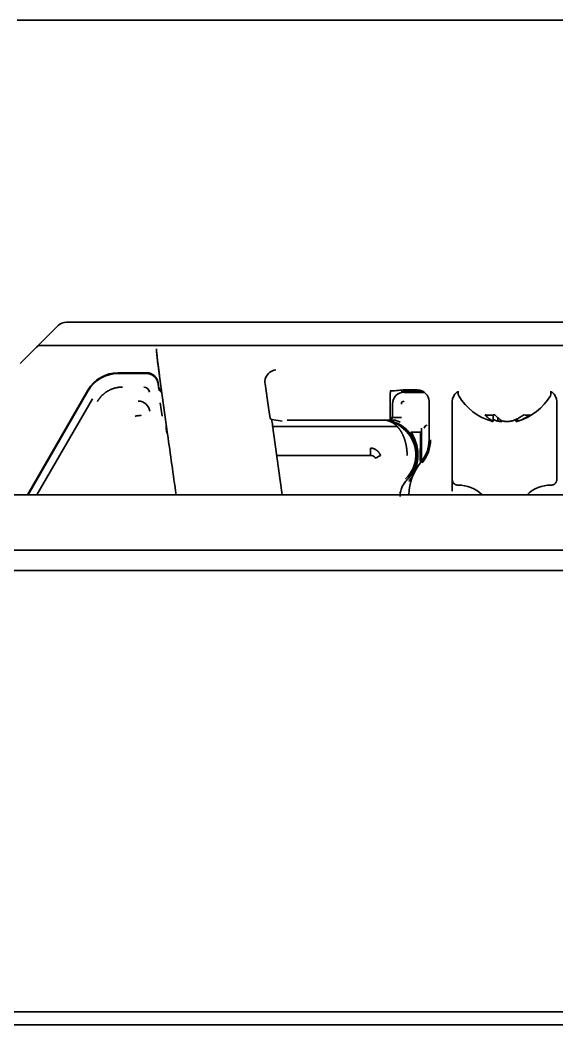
# Model space of a CAD drawing. Header units: inches. Extents: x 786 to 5755, y -850 to 3635.
# Drawn here: x 3594 to 3640.2, y 3464.8 to 3551.3 of the extents above; entities that cross this region are included whole.
import ezdxf

# ---------------------------------------------------------------- set-up
doc = ezdxf.new("R2010")
doc.units = ezdxf.units.IN
doc.layers.add('1', color=7, linetype='Continuous', true_color=0xffffff)
doc.layers.add('4', color=7, linetype='Continuous', true_color=0xffffff)

msp = doc.modelspace()

# ---------------------------------------------------------------- linework, layer by layer
at = {"layer": '1', "color": 7, "linetype": 'Continuous', "lineweight": 35}
for p, q in [((3593.788, 3551.317), (4057.692, 3551.317)), ((3594.033, 3521.744), (3597.313, 3525.024)), ((4053.46, 3525.317), (3598.02, 3525.317)), ((3595.608, 3523.317), (4055.871, 3523.317)), ((3604.926, 3520.965), (3602.471, 3520.965)), ((3604.926, 3520.884), (3602.471, 3520.884)), ((3606.027, 3520.679), (3606.73, 3515.672)), ((3599.874, 3519.466), (3594.676, 3510.462)), ((3605.916, 3520.104), (3605.959, 3519.795)), ((3605.916, 3520.023), (3605.959, 3519.714)), ((3615.413, 3517.958), (3615.124, 3520.015)), ((3626.581, 3519.425), (3626.715, 3519.47)), ((3627.214, 3519.478), (3628.24, 3519.478)), ((3599.874, 3519.385), (3594.723, 3510.461)), ((3625.933, 3519.417), (3626.082, 3519.417)), ((3627.089, 3519.365), (3628.703, 3519.365)), ((3627.089, 3519.284), (3628.833, 3519.284)), ((3631.647, 3519.284), (3631.74, 3519.284)), ((3631.74, 3519.384), (3631.74, 3519.184)), ((3639.74, 3519.184), (3639.74, 3519.384)), ((3639.74, 3519.284), (3639.832, 3519.284)), ((3606.258, 3517.21), (3606.095, 3518.376)), ((3625.89, 3518.434), (3625.89, 3516.889)), ((3626.09, 3517.133), (3626.09, 3518.284)), ((3629.24, 3515.189), (3629.24, 3518.478)), ((3631.24, 3511.784), (3631.24, 3518.478)), ((3640.24, 3518.478), (3640.24, 3511.784)), ((3615.699, 3516.943), (3615.606, 3516.958)), ((3615.699, 3516.943), (3616.582, 3516.801)), ((3625.84, 3516.884), (3617.012, 3516.884)), ((3634.774, 3516.788), (3634.774, 3517.328)), ((3635.176, 3516.788), (3635.176, 3517.125)), ((3636.705, 3516.788), (3636.705, 3516.952)), ((3636.85, 3516.788), (3636.85, 3517.012)), ((3606.596, 3516.348), (3606.636, 3516.348)), ((3615.774, 3516.348), (3626.499, 3516.348)), ((3628.581, 3513.314), (3628.581, 3516.192)), ((3616.599, 3510.461), (3615.847, 3515.81)), ((3456.24, 3465.951), (4195.24, 3465.951)), ((4189.24, 3464.823), (3461.74, 3464.823))]:
    msp.add_line(p, q, dxfattribs=at)
for centre, radius, start, end in [((3598.02, 3524.317), 1, 90.00022, 135), ((3596.154, 3522.451), 1, 119.98898, 135), ((3632.14, 3519.184), 0.4, 180, 210.30118), ((3635.939, 3521.404), 4.8, 210.30118, 254.48695), ((3635.541, 3521.404), 4.8, 286.27621, 329.69882), ((3639.34, 3519.184), 0.4, 329.69882, 0), ((3625.24, 3513.884), 3, 41.05936, 61.65334), ((3625.24, 3513.884), 3, 318.94064, 41.05936), ((3626.24, 3515.189), 3, 320.73197, 0), ((3626.24, 3515.189), 3.127, 320.73197, 0), ((3632.24, 3510.284), 4.75, 140.73197, 177.85653), ((3625.24, 3513.884), 3, 314.42664, 318.94064), ((3631.74, 3508.284), 3, 46.54238, 90.00093), ((3639.74, 3508.284), 3, 89.99906, 133.45762)]:
    msp.add_arc(centre, radius, start, end, dxfattribs=at)
for centre, major_axis, ratio, start_param, end_param in [((3606.107, 3520.679), (0.317, -2.25), 0.03458, 3.136727, 4.707523), ((3606.107, 3520.76), (0.317, -2.25), 0.03458, 3.136727, 4.707523), ((3616.055, 3520.204), (-0.353, -0.945), 0.923303, 3.526353, 5.044789), ((3602.473, 3517.963), (1.501, -2.6), 0.999188, 2.618346, 3.66484), ((3602.473, 3517.882), (1.501, -2.6), 0.999188, 2.618346, 3.66484), ((3604.925, 3519.964), (0.342, 0.94), 0.99931, 5.201587, 6.632249), ((3604.925, 3519.883), (0.342, 0.94), 0.99931, 5.201587, 6.632249), ((3606.454, 3519.865), (0.171, 0.47), 0.99931, 2.059994, 2.961736), ((3606.454, 3519.784), (0.171, 0.47), 0.99931, 2.059994, 2.990215), ((3616.116, 3520.151), (-0.757, 0.658), 0.996825, 0.6648, 0.853636), ((3625.942, 3518.434), (0, -1), 0.052408, 3.159046, 4.712389), ((3627.214, 3519.469), (0.5, 0), 0.017455, 1.570796, 3.089233), ((3628.24, 3518.478), (0.447, 0.895), 0.99981, 5.176082, 6.746726), ((3626.082, 3519.426), (0.5, 0), 0.017455, 4.712389, 6.230825), ((3627.09, 3518.283), (0.708, -0.708), 0.998783, 2.356803, 3.926382), ((3632.24, 3518.478), (0.447, -0.895), 0.99981, 3.312346, 4.248696), ((3639.24, 3518.478), (-0.447, -0.895), 0.99981, 2.03449, 2.970839), ((3615.466, 3517.958), (0.141, -1), 0.051895, 4.705076, 6.267145), ((3616.006, 3515.81), (0.423, -3), 0.051895, 4.31774, 4.705076), ((3625.84, 3517.134), (-0.177, 0.177), 0.998783, 2.356803, 3.926382), ((3625.84, 3517.215), (-0.177, 0.177), 0.998783, 2.557464, 3.926382), ((3637.665, 3521.086), (0, 3.78), 0.546944, 3.008877, 3.141532), ((3637.665, 3521.086), (0, 3.78), 0.546944, 3.141653, 3.274309), ((3610.231, 3515.672), (13.966, -99.249), 0.03458, 4.707523, 4.760049), ((3631.727, 3511.757), (0.447, -0.223), 0.999809, 3.604523, 4.448847)]:
    msp.add_ellipse(centre, major_axis=major_axis, ratio=ratio, start_param=start_param, end_param=end_param, dxfattribs=at)
for points, knots in [([(3625.571, 3516.865), (3625.595, 3516.865), (3625.618, 3516.863), (3625.666, 3516.859), (3625.689, 3516.855), (3625.713, 3516.852)], [0, 0, 0, 0, 0.5, 0.5, 1, 1, 1, 1]), ([(3635.176, 3516.788), (3635.131, 3516.802), (3635.04, 3516.831), (3634.905, 3516.882), (3634.816, 3516.92), (3634.771, 3516.94), (3634.77, 3516.94)], [0, 0, 0, 0, 0.331647, 0.663295, 0.994942, 1, 1, 1, 1]), ([(3634.9, 3517.339), (3635.011, 3517.214), (3635.126, 3517.106), (3635.304, 3516.968), (3635.364, 3516.927), (3635.486, 3516.851), (3635.548, 3516.817), (3635.611, 3516.788)], [0, 0, 0, 0, 0.5, 0.5, 0.75, 0.75, 1, 1, 1, 1]), ([(3637.939, 3517.339), (3637.769, 3517.214), (3637.593, 3517.106), (3637.321, 3516.968), (3637.229, 3516.927), (3637.042, 3516.851), (3636.947, 3516.817), (3636.85, 3516.788)], [0, 0, 0, 0, 0.5, 0.5, 0.75, 0.75, 1, 1, 1, 1]), ([(3626.664, 3516.524), (3626.626, 3516.544), (3626.588, 3516.564), (3626.513, 3516.601), (3626.475, 3516.618), (3626.419, 3516.643), (3626.401, 3516.651), (3626.364, 3516.666), (3626.31, 3516.688), (3626.259, 3516.707), (3626.208, 3516.725), (3626.192, 3516.73), (3626.16, 3516.741), (3626.144, 3516.746), (3626.098, 3516.761), (3626.068, 3516.77), (3626.024, 3516.782), (3626.01, 3516.786), (3625.981, 3516.794), (3625.967, 3516.798), (3625.938, 3516.805), (3625.923, 3516.809), (3625.9, 3516.814), (3625.892, 3516.816), (3625.876, 3516.82), (3625.867, 3516.822), (3625.858, 3516.824)], [0, 0, 0, 0, 0.125, 0.125, 0.25, 0.25, 0.3125, 0.3125, 0.375, 0.5, 0.5, 0.5625, 0.5625, 0.625, 0.625, 0.75, 0.75, 0.8125, 0.8125, 0.875, 0.875, 0.9375, 0.9375, 0.96875, 0.96875, 1, 1, 1, 1]), ([(3634.656, 3516.778), (3634.661, 3516.777), (3634.673, 3516.774), (3634.691, 3516.772), (3634.712, 3516.772), (3634.733, 3516.774), (3634.754, 3516.78), (3634.767, 3516.785), (3634.774, 3516.788)], [0, 0, 0, 0, 0.123038, 0.29843, 0.473823, 0.649215, 0.824608, 1, 1, 1, 1]), ([(3635.54, 3516.772), (3635.514, 3516.772), (3635.456, 3516.772), (3635.367, 3516.775), (3635.272, 3516.78), (3635.208, 3516.785), (3635.176, 3516.788)], [0, 0, 0, 0, 0.207908, 0.471938, 0.735969, 1, 1, 1, 1]), ([(3628.501, 3515.854), (3628.501, 3515.771), (3628.501, 3515.689), (3628.501, 3515.525), (3628.5, 3515.444), (3628.499, 3515.282), (3628.499, 3515.201), (3628.497, 3515.04), (3628.497, 3514.96), (3628.495, 3514.8), (3628.494, 3514.72), (3628.493, 3514.56), (3628.492, 3514.48), (3628.491, 3514.318), (3628.491, 3514.237), (3628.49, 3514.074), (3628.49, 3513.992), (3628.489, 3513.867), (3628.49, 3513.825), (3628.49, 3513.762), (3628.49, 3513.741), (3628.49, 3513.698), (3628.49, 3513.677), (3628.49, 3513.571), (3628.491, 3513.488), (3628.492, 3513.364), (3628.492, 3513.323), (3628.492, 3513.282)], [0, 0, 0, 0, 0.095277, 0.095277, 0.190553, 0.190553, 0.28583, 0.28583, 0.381107, 0.381107, 0.476383, 0.476383, 0.57166, 0.57166, 0.666937, 0.666937, 0.762213, 0.762213, 0.809852, 0.809852, 0.833671, 0.833671, 0.85749, 0.85749, 0.952767, 0.952767, 1, 1, 1, 1]), ([(3627.34, 3511.741), (3627.292, 3511.694), (3627.202, 3511.597), (3627.083, 3511.439), (3627.015, 3511.327), (3626.952, 3511.211), (3626.923, 3511.151), (3626.845, 3510.966), (3626.806, 3510.839), (3626.767, 3510.645), (3626.757, 3510.58), (3626.747, 3510.48), (3626.744, 3510.447), (3626.741, 3510.38), (3626.74, 3510.346), (3626.74, 3510.313)], [0, 0, 0, 0, 0.125, 0.25, 0.375, 0.375, 0.5, 0.5, 0.75, 0.75, 0.875, 0.875, 0.9375, 0.9375, 1, 1, 1, 1]), ([(3631.218, 3510.757), (3631.218, 3510.823), (3631.218, 3510.887), (3631.218, 3510.967), (3631.218, 3510.983), (3631.218, 3511.015), (3631.218, 3511.061), (3631.219, 3511.137), (3631.219, 3511.196), (3631.219, 3511.239), (3631.219, 3511.253), (3631.219, 3511.281), (3631.219, 3511.295), (3631.22, 3511.362), (3631.22, 3511.412), (3631.221, 3511.481), (3631.221, 3511.503), (3631.221, 3511.545), (3631.222, 3511.565), (3631.222, 3511.62), (3631.223, 3511.651), (3631.224, 3511.689), (3631.224, 3511.7), (3631.224, 3511.72), (3631.225, 3511.728), (3631.226, 3511.749), (3631.226, 3511.756), (3631.227, 3511.757)], [0, 0, 0, 0, 0.125, 0.125, 0.15625, 0.15625, 0.1875, 0.25, 0.3125, 0.3125, 0.34375, 0.34375, 0.375, 0.375, 0.5, 0.5, 0.5625, 0.5625, 0.625, 0.625, 0.75, 0.75, 0.8125, 0.8125, 0.875, 0.875, 1, 1, 1, 1]), ([(3631.24, 3511.784), (3631.24, 3511.751), (3631.243, 3511.718), (3631.253, 3511.67), (3631.257, 3511.654), (3631.266, 3511.623), (3631.272, 3511.607), (3631.29, 3511.562), (3631.306, 3511.533), (3631.333, 3511.493), (3631.343, 3511.479), (3631.364, 3511.454), (3631.375, 3511.442), (3631.409, 3511.407), (3631.434, 3511.386), (3631.475, 3511.359), (3631.489, 3511.351), (3631.518, 3511.335), (3631.548, 3511.321), (3631.578, 3511.31), (3631.61, 3511.301), (3631.626, 3511.297), (3631.674, 3511.287), (3631.707, 3511.284), (3631.74, 3511.284)], [0, 0, 0, 0, 0.125, 0.125, 0.1875, 0.1875, 0.25, 0.25, 0.375, 0.375, 0.4375, 0.4375, 0.5, 0.5, 0.625, 0.625, 0.6875, 0.6875, 0.75, 0.8125, 0.8125, 0.875, 0.875, 1, 1, 1, 1]), ([(3639.74, 3511.284), (3639.773, 3511.284), (3639.805, 3511.287), (3639.853, 3511.296), (3639.869, 3511.3), (3639.9, 3511.31), (3639.916, 3511.315), (3639.961, 3511.334), (3639.99, 3511.35), (3640.031, 3511.377), (3640.044, 3511.387), (3640.07, 3511.407), (3640.082, 3511.418), (3640.116, 3511.453), (3640.137, 3511.478), (3640.164, 3511.519), (3640.173, 3511.533), (3640.188, 3511.562), (3640.202, 3511.592), (3640.213, 3511.622), (3640.223, 3511.654), (3640.227, 3511.67), (3640.237, 3511.718), (3640.24, 3511.751), (3640.24, 3511.784)], [0, 0, 0, 0, 0.125, 0.125, 0.1875, 0.1875, 0.25, 0.25, 0.375, 0.375, 0.4375, 0.4375, 0.5, 0.5, 0.625, 0.625, 0.6875, 0.6875, 0.75, 0.8125, 0.8125, 0.875, 0.875, 1, 1, 1, 1])]:
    msp.add_open_spline(points, degree=3, knots=knots, dxfattribs=at)
for points in [[(3634.774, 3516.788), (3634.745, 3516.802), (3634.685, 3516.831), (3634.597, 3516.882), (3634.51, 3516.938), (3634.425, 3517), (3634.342, 3517.066), (3634.257, 3517.141), (3634.166, 3517.228), (3634.098, 3517.299), (3634.063, 3517.339)], [(3634.063, 3517.339), (3634.203, 3517.316), (3634.482, 3517.294), (3634.761, 3517.316), (3634.9, 3517.339)], [(3636.304, 3516.788), (3636.349, 3516.802), (3636.439, 3516.831), (3636.575, 3516.882), (3636.708, 3516.938), (3636.838, 3517), (3636.965, 3517.066), (3637.096, 3517.141), (3637.235, 3517.228), (3637.338, 3517.299), (3637.392, 3517.339)], [(3635.611, 3516.788), (3635.648, 3516.785), (3635.718, 3516.779), (3635.821, 3516.774), (3635.92, 3516.772), (3636.017, 3516.772), (3636.113, 3516.775), (3636.208, 3516.78), (3636.272, 3516.785), (3636.304, 3516.788)], [(3636.85, 3516.788), (3636.844, 3516.785), (3636.83, 3516.78), (3636.809, 3516.774), (3636.788, 3516.772), (3636.768, 3516.772), (3636.747, 3516.774), (3636.726, 3516.78), (3636.712, 3516.785), (3636.705, 3516.788)]]:
    msp.add_open_spline(points, degree=3, dxfattribs=at)
at = {"layer": '4', "color": 7, "linetype": 'Continuous', "lineweight": 35}
for p, q in [((3604.926, 3520.965), (3602.471, 3520.965)), ((3604.926, 3520.884), (3602.471, 3520.884)), ((3599.874, 3519.466), (3594.676, 3510.462)), ((3605.916, 3520.104), (3605.959, 3519.795)), ((3605.916, 3520.023), (3605.959, 3519.714)), ((3599.874, 3519.385), (3594.723, 3510.461)), ((3595.479, 3510.461), (3600.253, 3518.729)), ((3627.089, 3519.365), (3628.703, 3519.365)), ((3627.089, 3519.284), (3628.833, 3519.284)), ((3627.108, 3519.346), (3628.736, 3519.346)), ((3627.108, 3519.265), (3628.857, 3519.265)), ((3631.623, 3519.265), (3631.74, 3519.265)), ((3631.647, 3519.284), (3631.74, 3519.284)), ((3639.74, 3519.284), (3639.832, 3519.284)), ((3639.74, 3519.265), (3639.857, 3519.265)), ((3606.258, 3517.21), (3606.095, 3518.376)), ((3626.09, 3517.133), (3626.09, 3518.284)), ((3625.84, 3516.884), (3617.012, 3516.884)), ((3625.893, 3516.889), (3625.84, 3516.884)), ((3625.858, 3516.865), (3625.858, 3516.836)), ((3626.108, 3517.115), (3626.858, 3517.115)), ((3627.719, 3515.854), (3628.501, 3515.854)), ((3624.204, 3513.847), (3624.204, 3514.472)), ((3624.204, 3513.847), (3616.123, 3513.847)), ((3624.638, 3513.599), (3625.07, 3513.85)), ((3627.778, 3511.913), (3627.717, 3511.913)), ((3791.584, 3510.461), (3468.49, 3510.461)), ((3468.474, 3505.701), (4183.006, 3505.701)), ((3468.474, 3505.701), (4183.006, 3505.701)), ((4184.867, 3503.951), (3466.613, 3503.951)), ((4184.867, 3503.951), (3466.613, 3503.951))]:
    msp.add_line(p, q, dxfattribs=at)
for centre, radius, start, end in [((3604.202, 3517.525), 1, 7.99778, 90.00222), ((3625.24, 3513.884), 2.998, 44.98541, 61.52064), ((3625.24, 3513.884), 2.862, 313.74988, 359.07603)]:
    msp.add_arc(centre, radius, start, end, dxfattribs=at)
for centre, major_axis, ratio, start_param, end_param in [((3602.473, 3517.963), (1.501, -2.6), 0.999188, 2.618346, 3.66484), ((3602.473, 3517.882), (1.501, -2.6), 0.999188, 2.618346, 3.66484), ((3604.925, 3519.964), (0.342, 0.94), 0.99931, 5.201587, 6.632249), ((3604.925, 3519.883), (0.342, 0.94), 0.99931, 5.201587, 6.632249), ((3604.687, 3519.228), (-0.171, -0.47), 0.99931, 2.059994, 3.490656), ((3606.435, 3519.73), (-0.47, 0.171), 0.99931, 0.489198, 1.484291), ((3606.454, 3519.865), (0.171, 0.47), 0.99931, 2.059994, 2.961736), ((3606.454, 3519.784), (0.171, 0.47), 0.99931, 2.059994, 2.990215), ((3606.435, 3519.811), (-0.47, 0.171), 0.99931, 0.994356, 1.45713), ((3627.09, 3518.364), (0.708, -0.708), 0.998783, 2.356803, 2.608059), ((3627.108, 3518.266), (-0.177, 0.177), 0.998783, 5.498396, 7.067974), ((3625.24, 3515.086), (0, -1.812), 0.96827, 2.341391, 2.951684), ((3625.753, 3517.047), (-0.033, -0.197), 0.640804, 0.011372, 0.258928), ((3625.858, 3517.028), (-0.04, -0.196), 0.561653, 0.010547, 0.345884), ((3629.081, 3516.191), (0.177, -0.177), 0.998783, 2.356803, 3.926382)]:
    msp.add_ellipse(centre, major_axis=major_axis, ratio=ratio, start_param=start_param, end_param=end_param, dxfattribs=at)
msp.add_open_spline([(3602.849, 3519.729), (3602.521, 3519.729), (3601.885, 3519.559), (3601.316, 3519.23), (3600.85, 3518.764), (3600.685, 3518.479)], degree=2, dxfattribs=at)
for points, degree, knots in [([(3603.944, 3517.228), (3603.948, 3517.229), (3603.955, 3517.23), (3603.965, 3517.231), (3603.975, 3517.232), (3603.986, 3517.234), (3603.996, 3517.235), (3604.006, 3517.237), (3604.015, 3517.238), (3604.025, 3517.24), (3604.035, 3517.241), (3604.044, 3517.242), (3604.053, 3517.244), (3604.062, 3517.245), (3604.071, 3517.246), (3604.079, 3517.248), (3604.088, 3517.249), (3604.096, 3517.25), (3604.104, 3517.251), (3604.112, 3517.252), (3604.12, 3517.253), (3604.128, 3517.255), (3604.135, 3517.256), (3604.143, 3517.257), (3604.15, 3517.258), (3604.157, 3517.259), (3604.163, 3517.26), (3604.17, 3517.261), (3604.177, 3517.261), (3604.183, 3517.262), (3604.189, 3517.263), (3604.195, 3517.264), (3604.201, 3517.265), (3604.207, 3517.266), (3604.212, 3517.266), (3604.217, 3517.267), (3604.223, 3517.268), (3604.228, 3517.268), (3604.233, 3517.269), (3604.237, 3517.27), (3604.242, 3517.27), (3604.247, 3517.271), (3604.251, 3517.271), (3604.255, 3517.272), (3604.259, 3517.273), (3604.263, 3517.273), (3604.267, 3517.274), (3604.271, 3517.274), (3604.274, 3517.275), (3604.278, 3517.275), (3604.281, 3517.275), (3604.284, 3517.276), (3604.287, 3517.276), (3604.29, 3517.277), (3604.302, 3517.278), (3604.32, 3517.281), (3604.344, 3517.284), (3604.363, 3517.287), (3604.378, 3517.289), (3604.391, 3517.291), (3604.4, 3517.292), (3604.408, 3517.293), (3604.414, 3517.295), (3604.419, 3517.296), (3604.423, 3517.298), (3604.427, 3517.299), (3604.429, 3517.299), (3604.432, 3517.3), (3604.434, 3517.3), (3604.435, 3517.3), (3604.436, 3517.299), (3604.437, 3517.299), (3604.438, 3517.298), (3604.439, 3517.298), (3604.439, 3517.298), (3604.439, 3517.298)], 3, [0, 0, 0, 0, 0.013849, 0.027532, 0.04105, 0.054402, 0.067589, 0.08061, 0.093466, 0.106155, 0.118679, 0.131037, 0.143228, 0.155253, 0.167113, 0.178805, 0.190332, 0.201692, 0.212886, 0.223914, 0.234775, 0.245469, 0.255998, 0.266359, 0.276554, 0.286583, 0.296445, 0.306141, 0.31567, 0.325032, 0.334228, 0.343258, 0.352121, 0.360818, 0.369348, 0.377712, 0.385909, 0.39394, 0.401805, 0.409504, 0.417036, 0.424402, 0.431602, 0.438636, 0.445504, 0.452206, 0.458742, 0.465112, 0.471316, 0.477355, 0.483227, 0.488935, 0.494477, 0.499853, 0.505064, 0.558103, 0.606799, 0.651139, 0.691116, 0.726733, 0.758006, 0.782867, 0.806574, 0.829104, 0.85043, 0.870523, 0.889362, 0.906936, 0.923257, 0.938362, 0.952323, 0.965258, 0.977343, 0.988824, 1, 1, 1, 1]), ([(3625.753, 3516.851), (3625.745, 3516.852), (3625.737, 3516.853), (3625.717, 3516.856), (3625.705, 3516.857), (3625.673, 3516.86), (3625.653, 3516.862), (3625.612, 3516.864), (3625.592, 3516.865), (3625.571, 3516.865)], 3, [0, 0, 0, 0, 0.128205, 0.128205, 0.333333, 0.333333, 0.661538, 0.661538, 1, 1, 1, 1]), ([(3625.571, 3516.865), (3625.588, 3516.865), (3625.605, 3516.864), (3625.638, 3516.861), (3625.655, 3516.859), (3625.681, 3516.856), (3625.692, 3516.854), (3625.708, 3516.852), (3625.715, 3516.851), (3625.721, 3516.85)], 3, [0, 0, 0, 0, 0.338462, 0.338462, 0.666667, 0.666667, 0.871795, 0.871795, 1, 1, 1, 1]), ([(3625.721, 3516.85), (3625.732, 3516.848), (3625.743, 3516.846), (3625.764, 3516.842), (3625.775, 3516.84), (3625.793, 3516.837), (3625.8, 3516.835), (3625.811, 3516.833), (3625.815, 3516.832), (3625.82, 3516.831)], 3, [0, 0, 0, 0, 0.338462, 0.338462, 0.666667, 0.666667, 0.871795, 0.871795, 1, 1, 1, 1]), ([(3625.721, 3516.85), (3625.725, 3516.849), (3625.732, 3516.848), (3625.742, 3516.845), (3625.753, 3516.843), (3625.763, 3516.841), (3625.774, 3516.838), (3625.785, 3516.836), (3625.795, 3516.834), (3625.806, 3516.831), (3625.816, 3516.828), (3625.827, 3516.826), (3625.837, 3516.823), (3625.848, 3516.82), (3625.859, 3516.818), (3625.869, 3516.815), (3625.88, 3516.812), (3625.89, 3516.809), (3625.901, 3516.806), (3625.912, 3516.803), (3625.922, 3516.8), (3625.933, 3516.797), (3625.944, 3516.793), (3625.954, 3516.79), (3625.965, 3516.787), (3625.976, 3516.783), (3625.986, 3516.78), (3625.997, 3516.776), (3626.008, 3516.773), (3626.018, 3516.769), (3626.029, 3516.766), (3626.039, 3516.762), (3626.05, 3516.758), (3626.061, 3516.754), (3626.071, 3516.75), (3626.082, 3516.747), (3626.093, 3516.743), (3626.103, 3516.738), (3626.114, 3516.734), (3626.125, 3516.73), (3626.135, 3516.726), (3626.146, 3516.722), (3626.157, 3516.717), (3626.167, 3516.713), (3626.178, 3516.709), (3626.188, 3516.704), (3626.199, 3516.7), (3626.21, 3516.695), (3626.22, 3516.69), (3626.231, 3516.686), (3626.241, 3516.681), (3626.252, 3516.676), (3626.263, 3516.671), (3626.273, 3516.666), (3626.284, 3516.661), (3626.294, 3516.656), (3626.305, 3516.651), (3626.315, 3516.646), (3626.326, 3516.64), (3626.336, 3516.635), (3626.347, 3516.63), (3626.357, 3516.624), (3626.368, 3516.619), (3626.378, 3516.613), (3626.389, 3516.608), (3626.399, 3516.602), (3626.41, 3516.597), (3626.42, 3516.591), (3626.43, 3516.585), (3626.441, 3516.579), (3626.451, 3516.573), (3626.461, 3516.567), (3626.472, 3516.561), (3626.482, 3516.555), (3626.492, 3516.549), (3626.503, 3516.543), (3626.513, 3516.536), (3626.523, 3516.53), (3626.534, 3516.524), (3626.544, 3516.517), (3626.554, 3516.511), (3626.564, 3516.504), (3626.574, 3516.497), (3626.584, 3516.491), (3626.595, 3516.484), (3626.605, 3516.477), (3626.615, 3516.47), (3626.625, 3516.463), (3626.635, 3516.457), (3626.645, 3516.449), (3626.655, 3516.442), (3626.665, 3516.435), (3626.675, 3516.428), (3626.685, 3516.421), (3626.695, 3516.413), (3626.705, 3516.406), (3626.714, 3516.399), (3626.724, 3516.391), (3626.734, 3516.384), (3626.744, 3516.376), (3626.754, 3516.368), (3626.763, 3516.361), (3626.773, 3516.353), (3626.783, 3516.345), (3626.792, 3516.337), (3626.802, 3516.329), (3626.812, 3516.321), (3626.821, 3516.313), (3626.831, 3516.305), (3626.84, 3516.297), (3626.85, 3516.289), (3626.859, 3516.28), (3626.868, 3516.272), (3626.878, 3516.263), (3626.887, 3516.255), (3626.896, 3516.247), (3626.906, 3516.238), (3626.915, 3516.229), (3626.924, 3516.221), (3626.933, 3516.212), (3626.939, 3516.206), (3626.942, 3516.203)], 3, [0, 0, 0, 0, 0.003433, 0.006948, 0.010548, 0.01423, 0.017996, 0.021845, 0.025779, 0.029795, 0.033895, 0.03808, 0.042347, 0.046699, 0.051134, 0.055654, 0.060257, 0.064944, 0.069715, 0.074571, 0.07951, 0.084533, 0.089641, 0.094832, 0.100108, 0.105468, 0.110912, 0.11644, 0.122053, 0.127749, 0.13353, 0.139396, 0.145345, 0.151379, 0.157497, 0.1637, 0.169987, 0.176358, 0.182814, 0.189354, 0.195979, 0.202688, 0.209481, 0.216359, 0.223321, 0.230368, 0.237499, 0.244715, 0.252015, 0.259399, 0.266869, 0.274422, 0.28206, 0.289783, 0.29759, 0.305482, 0.313459, 0.321519, 0.329665, 0.337895, 0.346209, 0.354609, 0.363092, 0.371661, 0.380314, 0.389051, 0.397873, 0.40678, 0.415771, 0.424847, 0.434008, 0.443253, 0.452583, 0.461998, 0.471497, 0.48108, 0.490749, 0.500502, 0.51034, 0.520262, 0.530269, 0.540361, 0.550537, 0.560798, 0.571144, 0.581574, 0.592089, 0.602689, 0.613373, 0.624142, 0.634996, 0.645935, 0.656958, 0.668066, 0.679258, 0.690536, 0.701898, 0.713344, 0.724876, 0.736492, 0.748192, 0.759978, 0.771848, 0.783803, 0.795843, 0.807967, 0.820176, 0.83247, 0.844848, 0.857312, 0.86986, 0.882492, 0.89521, 0.908012, 0.920899, 0.933871, 0.946927, 0.960068, 0.973294, 0.986605, 1, 1, 1, 1]), ([(3625.858, 3516.836), (3625.854, 3516.836), (3625.849, 3516.837), (3625.837, 3516.839), (3625.83, 3516.84), (3625.811, 3516.843), (3625.799, 3516.845), (3625.776, 3516.848), (3625.765, 3516.85), (3625.753, 3516.851)], 3, [0, 0, 0, 0, 0.128205, 0.128205, 0.333333, 0.333333, 0.661538, 0.661538, 1, 1, 1, 1]), ([(3626.765, 3516.695), (3626.764, 3516.695), (3626.764, 3516.695), (3626.726, 3516.716), (3626.689, 3516.736), (3626.591, 3516.784), (3626.532, 3516.809), (3626.382, 3516.863), (3626.296, 3516.884), (3626.177, 3516.889), (3626.138, 3516.886), (3626.07, 3516.871), (3626.046, 3516.864), (3625.982, 3516.848), (3625.955, 3516.831), (3625.858, 3516.836)], 3, [0, 0, 0, 0, 0.002149, 0.002149, 0.130078, 0.130078, 0.334766, 0.334766, 0.662266, 0.662266, 0.831133, 0.831133, 0.915566, 0.915566, 1, 1, 1, 1]), ([(3606.596, 3516.348), (3606.596, 3516.348), (3606.596, 3516.347), (3606.596, 3516.346), (3606.595, 3516.344), (3606.595, 3516.342), (3606.595, 3516.34), (3606.595, 3516.338), (3606.595, 3516.335), (3606.595, 3516.332), (3606.595, 3516.329), (3606.595, 3516.325), (3606.595, 3516.321), (3606.596, 3516.317), (3606.596, 3516.313), (3606.596, 3516.308), (3606.597, 3516.303), (3606.597, 3516.297), (3606.597, 3516.292), (3606.598, 3516.286), (3606.599, 3516.279), (3606.599, 3516.273), (3606.6, 3516.266), (3606.601, 3516.259), (3606.602, 3516.251), (3606.602, 3516.243), (3606.603, 3516.235), (3606.604, 3516.227), (3606.605, 3516.218), (3606.606, 3516.209), (3606.608, 3516.199), (3606.609, 3516.189), (3606.61, 3516.179), (3606.611, 3516.169), (3606.613, 3516.158), (3606.614, 3516.147), (3606.616, 3516.136), (3606.617, 3516.124), (3606.619, 3516.112), (3606.62, 3516.099), (3606.622, 3516.087), (3606.624, 3516.074), (3606.626, 3516.06), (3606.627, 3516.047), (3606.629, 3516.032), (3606.631, 3516.018), (3606.633, 3516.003), (3606.635, 3515.988), (3606.637, 3515.973), (3606.64, 3515.957), (3606.642, 3515.941), (3606.644, 3515.925), (3606.646, 3515.908), (3606.649, 3515.891), (3606.651, 3515.873), (3606.654, 3515.856), (3606.656, 3515.837), (3606.659, 3515.819), (3606.662, 3515.8), (3606.664, 3515.781), (3606.667, 3515.764), (3606.668, 3515.754), (3606.669, 3515.75)], 3, [0, 0, 0, 0, 0.015432, 0.030908, 0.04643, 0.061996, 0.077608, 0.093264, 0.108966, 0.124713, 0.140505, 0.156342, 0.172225, 0.188153, 0.204127, 0.220146, 0.236211, 0.252322, 0.268479, 0.284681, 0.300929, 0.317223, 0.333564, 0.34995, 0.366382, 0.382861, 0.399386, 0.415957, 0.432575, 0.449238, 0.465949, 0.482706, 0.499509, 0.516359, 0.533256, 0.5502, 0.56719, 0.584227, 0.601311, 0.618442, 0.63562, 0.652845, 0.670117, 0.687437, 0.704803, 0.722217, 0.739678, 0.757186, 0.774742, 0.792345, 0.809996, 0.827694, 0.84544, 0.863233, 0.881074, 0.898963, 0.916899, 0.934884, 0.952916, 0.970996, 0.989124, 1, 1, 1, 1]), ([(3627.352, 3513.85), (3627.352, 3513.857), (3627.352, 3513.872), (3627.352, 3513.894), (3627.352, 3513.916), (3627.352, 3513.939), (3627.352, 3513.961), (3627.351, 3513.984), (3627.351, 3514.007), (3627.35, 3514.03), (3627.349, 3514.053), (3627.348, 3514.075), (3627.347, 3514.099), (3627.345, 3514.122), (3627.344, 3514.145), (3627.342, 3514.168), (3627.341, 3514.191), (3627.339, 3514.215), (3627.337, 3514.238), (3627.335, 3514.262), (3627.333, 3514.285), (3627.33, 3514.309), (3627.328, 3514.333), (3627.325, 3514.357), (3627.322, 3514.38), (3627.319, 3514.404), (3627.316, 3514.428), (3627.313, 3514.452), (3627.31, 3514.476), (3627.306, 3514.5), (3627.303, 3514.524), (3627.299, 3514.548), (3627.295, 3514.572), (3627.291, 3514.596), (3627.287, 3514.62), (3627.283, 3514.644), (3627.278, 3514.668), (3627.274, 3514.693), (3627.269, 3514.717), (3627.264, 3514.741), (3627.259, 3514.765), (3627.254, 3514.789), (3627.249, 3514.813), (3627.244, 3514.837), (3627.238, 3514.861), (3627.233, 3514.886), (3627.227, 3514.91), (3627.221, 3514.934), (3627.215, 3514.958), (3627.209, 3514.981), (3627.202, 3515.005), (3627.196, 3515.029), (3627.189, 3515.053), (3627.183, 3515.077), (3627.176, 3515.1), (3627.169, 3515.124), (3627.162, 3515.147), (3627.155, 3515.171), (3627.147, 3515.194), (3627.14, 3515.218), (3627.132, 3515.241), (3627.124, 3515.264), (3627.116, 3515.287), (3627.108, 3515.31), (3627.1, 3515.333), (3627.092, 3515.355), (3627.083, 3515.378), (3627.075, 3515.4), (3627.066, 3515.423), (3627.057, 3515.445), (3627.048, 3515.467), (3627.039, 3515.489), (3627.03, 3515.511), (3627.02, 3515.532), (3627.011, 3515.554), (3627.001, 3515.575), (3626.988, 3515.604), (3626.97, 3515.641), (3626.95, 3515.684), (3626.929, 3515.725), (3626.908, 3515.766), (3626.887, 3515.806), (3626.866, 3515.844), (3626.845, 3515.881), (3626.823, 3515.917), (3626.802, 3515.951), (3626.781, 3515.984), (3626.76, 3516.016), (3626.739, 3516.047), (3626.718, 3516.076), (3626.697, 3516.103), (3626.678, 3516.126), (3626.663, 3516.145), (3626.651, 3516.159), (3626.639, 3516.173), (3626.628, 3516.187), (3626.617, 3516.2), (3626.607, 3516.213), (3626.597, 3516.224), (3626.588, 3516.236), (3626.579, 3516.247), (3626.571, 3516.257), (3626.563, 3516.267), (3626.555, 3516.276), (3626.548, 3516.285), (3626.542, 3516.293), (3626.536, 3516.301), (3626.53, 3516.308), (3626.525, 3516.314), (3626.52, 3516.32), (3626.516, 3516.326), (3626.512, 3516.331), (3626.509, 3516.335), (3626.506, 3516.339), (3626.503, 3516.342), (3626.501, 3516.344), (3626.5, 3516.347), (3626.499, 3516.348), (3626.499, 3516.348)], 3, [0, 0, 0, 0, 0.00561, 0.011244, 0.016903, 0.022586, 0.028295, 0.034029, 0.039789, 0.045574, 0.051385, 0.057222, 0.063086, 0.068976, 0.074892, 0.080836, 0.086806, 0.092804, 0.098829, 0.104881, 0.110961, 0.117069, 0.123205, 0.129369, 0.135561, 0.141782, 0.148031, 0.154309, 0.160616, 0.166952, 0.173318, 0.179712, 0.186137, 0.192591, 0.199074, 0.205588, 0.212131, 0.218705, 0.225309, 0.231944, 0.238609, 0.245305, 0.252031, 0.258789, 0.265577, 0.272397, 0.279248, 0.286131, 0.293045, 0.29999, 0.306968, 0.313977, 0.321018, 0.328091, 0.335197, 0.342335, 0.349505, 0.356707, 0.363942, 0.37121, 0.378511, 0.385844, 0.393211, 0.40061, 0.408043, 0.415509, 0.423008, 0.43054, 0.438107, 0.445706, 0.45334, 0.461007, 0.468708, 0.476442, 0.484211, 0.492014, 0.499851, 0.516498, 0.533147, 0.549797, 0.566448, 0.583101, 0.599756, 0.616412, 0.633069, 0.649728, 0.666389, 0.683051, 0.699715, 0.71638, 0.733047, 0.749715, 0.759731, 0.769706, 0.77964, 0.789536, 0.799394, 0.809216, 0.819003, 0.828755, 0.838475, 0.848164, 0.857822, 0.867452, 0.877054, 0.88663, 0.896182, 0.905709, 0.915215, 0.9247, 0.934166, 0.943613, 0.953044, 0.96246, 0.971862, 0.981252, 0.990631, 1, 1, 1, 1]), ([(3626.942, 3516.203), (3626.943, 3516.203), (3626.943, 3516.202), (3626.944, 3516.202), (3626.945, 3516.201), (3626.946, 3516.2), (3626.948, 3516.198), (3626.949, 3516.197), (3626.951, 3516.196), (3626.953, 3516.194), (3626.955, 3516.192), (3626.958, 3516.19), (3626.96, 3516.188), (3626.963, 3516.186), (3626.966, 3516.184), (3626.969, 3516.182), (3626.972, 3516.179), (3626.975, 3516.176), (3626.979, 3516.173), (3626.982, 3516.171), (3626.986, 3516.167), (3626.99, 3516.164), (3626.994, 3516.161), (3626.999, 3516.157), (3627.003, 3516.154), (3627.008, 3516.15), (3627.013, 3516.146), (3627.018, 3516.142), (3627.023, 3516.138), (3627.028, 3516.133), (3627.034, 3516.129), (3627.039, 3516.124), (3627.045, 3516.119), (3627.051, 3516.114), (3627.057, 3516.109), (3627.063, 3516.104), (3627.07, 3516.099), (3627.076, 3516.093), (3627.083, 3516.087), (3627.09, 3516.081), (3627.097, 3516.075), (3627.104, 3516.069), (3627.111, 3516.063), (3627.119, 3516.056), (3627.126, 3516.049), (3627.134, 3516.042), (3627.142, 3516.035), (3627.15, 3516.028), (3627.158, 3516.021), (3627.166, 3516.013), (3627.175, 3516.005), (3627.183, 3515.997), (3627.192, 3515.989), (3627.201, 3515.981), (3627.21, 3515.972), (3627.219, 3515.964), (3627.228, 3515.955), (3627.237, 3515.946), (3627.246, 3515.936), (3627.256, 3515.927), (3627.266, 3515.917), (3627.275, 3515.907), (3627.285, 3515.897), (3627.295, 3515.887), (3627.305, 3515.876), (3627.315, 3515.866), (3627.325, 3515.855), (3627.336, 3515.844), (3627.346, 3515.832), (3627.356, 3515.821), (3627.367, 3515.809), (3627.378, 3515.797), (3627.388, 3515.785), (3627.399, 3515.773), (3627.41, 3515.76), (3627.421, 3515.747), (3627.432, 3515.734), (3627.443, 3515.721), (3627.454, 3515.707), (3627.465, 3515.693), (3627.476, 3515.679), (3627.488, 3515.665), (3627.499, 3515.651), (3627.51, 3515.636), (3627.522, 3515.621), (3627.533, 3515.606), (3627.544, 3515.59), (3627.556, 3515.574), (3627.567, 3515.558), (3627.579, 3515.542), (3627.59, 3515.526), (3627.602, 3515.509), (3627.613, 3515.492), (3627.625, 3515.474), (3627.636, 3515.457), (3627.648, 3515.439), (3627.659, 3515.421), (3627.682, 3515.385), (3627.715, 3515.33), (3627.756, 3515.255), (3627.796, 3515.179), (3627.834, 3515.101), (3627.869, 3515.021), (3627.903, 3514.94), (3627.933, 3514.858), (3627.962, 3514.774), (3627.988, 3514.69), (3628.012, 3514.604), (3628.033, 3514.517), (3628.051, 3514.429), (3628.067, 3514.34), (3628.08, 3514.25), (3628.09, 3514.159), (3628.097, 3514.068), (3628.101, 3513.976), (3628.102, 3513.907), (3628.102, 3513.861), (3628.102, 3513.845), (3628.102, 3513.837)], 3, [0, 0, 0, 0, 0.004093, 0.008184, 0.012275, 0.016367, 0.02046, 0.024557, 0.028656, 0.032761, 0.036871, 0.040987, 0.045112, 0.049244, 0.053386, 0.057539, 0.061702, 0.065878, 0.070067, 0.074271, 0.078489, 0.082723, 0.086974, 0.091242, 0.09553, 0.099836, 0.104162, 0.10851, 0.11288, 0.117272, 0.121687, 0.126127, 0.130592, 0.135082, 0.139599, 0.144143, 0.148715, 0.153316, 0.157946, 0.162605, 0.167296, 0.172018, 0.176771, 0.181557, 0.186377, 0.19123, 0.196117, 0.201039, 0.205997, 0.21099, 0.216021, 0.221088, 0.226192, 0.231335, 0.236517, 0.241737, 0.246997, 0.252297, 0.257637, 0.263018, 0.26844, 0.273904, 0.27941, 0.284958, 0.29055, 0.296184, 0.301862, 0.307584, 0.313351, 0.319162, 0.325018, 0.33092, 0.336867, 0.34286, 0.348899, 0.354985, 0.361118, 0.367298, 0.373525, 0.3798, 0.386123, 0.392494, 0.398914, 0.405383, 0.4119, 0.418467, 0.425083, 0.431749, 0.438464, 0.44523, 0.452046, 0.458913, 0.46583, 0.472798, 0.479818, 0.486889, 0.494011, 0.501185, 0.529266, 0.557111, 0.58474, 0.61217, 0.639421, 0.666513, 0.693465, 0.720297, 0.747029, 0.773684, 0.800281, 0.826841, 0.853386, 0.879937, 0.906515, 0.93314, 0.959835, 0.98662, 0.993341, 1, 1, 1, 1]), ([(3627.36, 3516.003), (3627.372, 3515.992), (3627.383, 3515.981), (3627.411, 3515.951), (3627.429, 3515.933), (3627.473, 3515.884), (3627.5, 3515.854), (3627.553, 3515.791), (3627.58, 3515.759), (3627.605, 3515.727)], 3, [0, 0, 0, 0, 0.128205, 0.128205, 0.333333, 0.333333, 0.661538, 0.661538, 1, 1, 1, 1]), ([(3627.719, 3515.854), (3627.684, 3515.825), (3627.652, 3515.795), (3627.61, 3515.749), (3627.601, 3515.733), (3627.605, 3515.727)], 3, [0, 0, 0, 0, 0.5, 0.5, 1, 1, 1, 1]), ([(3627.717, 3511.913), (3627.838, 3512.135), (3627.944, 3512.343), (3628.111, 3512.774), (3628.173, 3512.987), (3628.242, 3513.345), (3628.261, 3513.484), (3628.278, 3513.709), (3628.281, 3513.796), (3628.281, 3513.968), (3628.278, 3514.054), (3628.262, 3514.279), (3628.244, 3514.418), (3628.176, 3514.775), (3628.114, 3514.991), (3627.946, 3515.421), (3627.837, 3515.617), (3627.719, 3515.854)], 3, [0, 0, 0, 0, 0.169231, 0.169231, 0.333333, 0.333333, 0.435897, 0.435897, 0.5, 0.5, 0.564103, 0.564103, 0.666667, 0.666667, 0.830769, 0.830769, 1, 1, 1, 1]), ([(3628.501, 3515.854), (3628.501, 3515.633), (3628.5, 3515.364), (3628.499, 3515.257), (3628.498, 3515.123), (3628.497, 3515.04), (3628.494, 3514.719), (3628.493, 3514.642), (3628.492, 3514.508), (3628.491, 3514.4), (3628.49, 3514.131), (3628.489, 3513.686), (3628.491, 3513.411), (3628.492, 3513.344), (3628.492, 3513.266)], 2, [0, 0, 0, 0.188444, 0.188444, 0.282666, 0.282666, 0.376887, 0.471109, 0.471109, 0.565331, 0.565331, 0.753775, 0.942218, 0.942218, 1, 1, 1]), ([(3624.204, 3514.472), (3624.209, 3514.472), (3624.218, 3514.471), (3624.232, 3514.471), (3624.246, 3514.47), (3624.26, 3514.47), (3624.274, 3514.469), (3624.288, 3514.467), (3624.301, 3514.466), (3624.315, 3514.464), (3624.329, 3514.462), (3624.342, 3514.46), (3624.356, 3514.457), (3624.369, 3514.455), (3624.383, 3514.452), (3624.396, 3514.449), (3624.409, 3514.446), (3624.423, 3514.442), (3624.436, 3514.438), (3624.449, 3514.434), (3624.462, 3514.43), (3624.475, 3514.426), (3624.488, 3514.421), (3624.501, 3514.416), (3624.514, 3514.411), (3624.527, 3514.406), (3624.54, 3514.4), (3624.553, 3514.394), (3624.566, 3514.388), (3624.578, 3514.382), (3624.591, 3514.375), (3624.603, 3514.369), (3624.616, 3514.362), (3624.628, 3514.354), (3624.641, 3514.347), (3624.653, 3514.339), (3624.666, 3514.331), (3624.678, 3514.323), (3624.69, 3514.315), (3624.702, 3514.306), (3624.714, 3514.298), (3624.731, 3514.285), (3624.752, 3514.269), (3624.776, 3514.248), (3624.8, 3514.227), (3624.824, 3514.205), (3624.847, 3514.182), (3624.869, 3514.158), (3624.89, 3514.134), (3624.911, 3514.109), (3624.931, 3514.083), (3624.951, 3514.057), (3624.97, 3514.029), (3624.988, 3514.001), (3625.006, 3513.972), (3625.023, 3513.943), (3625.04, 3513.912), (3625.055, 3513.881), (3625.065, 3513.86), (3625.07, 3513.85)], 3, [0, 0, 0, 0, 0.012427, 0.024813, 0.037161, 0.049477, 0.061762, 0.07402, 0.086256, 0.098471, 0.110671, 0.122858, 0.135037, 0.14721, 0.159382, 0.171555, 0.183734, 0.195922, 0.208123, 0.220341, 0.232578, 0.244839, 0.257126, 0.269444, 0.281796, 0.294186, 0.306616, 0.319091, 0.331613, 0.344186, 0.356813, 0.369497, 0.382242, 0.39505, 0.407926, 0.420871, 0.433889, 0.446983, 0.460155, 0.473409, 0.486747, 0.500172, 0.528755, 0.557316, 0.585882, 0.614477, 0.643126, 0.671855, 0.700689, 0.729652, 0.758769, 0.788063, 0.817559, 0.847278, 0.877243, 0.907477, 0.938001, 0.968835, 1, 1, 1, 1]), ([(3624.638, 3513.599), (3624.636, 3513.602), (3624.633, 3513.607), (3624.628, 3513.615), (3624.623, 3513.623), (3624.617, 3513.631), (3624.611, 3513.64), (3624.605, 3513.649), (3624.598, 3513.658), (3624.59, 3513.667), (3624.582, 3513.677), (3624.574, 3513.686), (3624.564, 3513.696), (3624.555, 3513.706), (3624.544, 3513.715), (3624.533, 3513.725), (3624.522, 3513.735), (3624.51, 3513.744), (3624.497, 3513.754), (3624.483, 3513.763), (3624.469, 3513.772), (3624.451, 3513.783), (3624.429, 3513.795), (3624.403, 3513.807), (3624.378, 3513.817), (3624.353, 3513.825), (3624.329, 3513.832), (3624.306, 3513.837), (3624.284, 3513.841), (3624.262, 3513.844), (3624.242, 3513.846), (3624.223, 3513.847), (3624.21, 3513.847), (3624.204, 3513.847)], 3, [0, 0, 0, 0, 0.016745, 0.034335, 0.052777, 0.072075, 0.092233, 0.113256, 0.135147, 0.15791, 0.181547, 0.20606, 0.231452, 0.257724, 0.284879, 0.312918, 0.341843, 0.371654, 0.402354, 0.433943, 0.466422, 0.499792, 0.556279, 0.610544, 0.662591, 0.712426, 0.760055, 0.805485, 0.848725, 0.889784, 0.928674, 0.965407, 1, 1, 1, 1]), ([(3627.502, 3511.623), (3627.512, 3511.634), (3627.521, 3511.646), (3627.547, 3511.677), (3627.562, 3511.697), (3627.601, 3511.748), (3627.624, 3511.779), (3627.671, 3511.845), (3627.694, 3511.879), (3627.716, 3511.913)], 3, [0, 0, 0, 0, 0.128205, 0.128205, 0.333333, 0.333333, 0.661538, 0.661538, 1, 1, 1, 1])]:
    msp.add_open_spline(points, degree=degree, knots=knots, dxfattribs=at)

doc.saveas('drawing.dxf')
